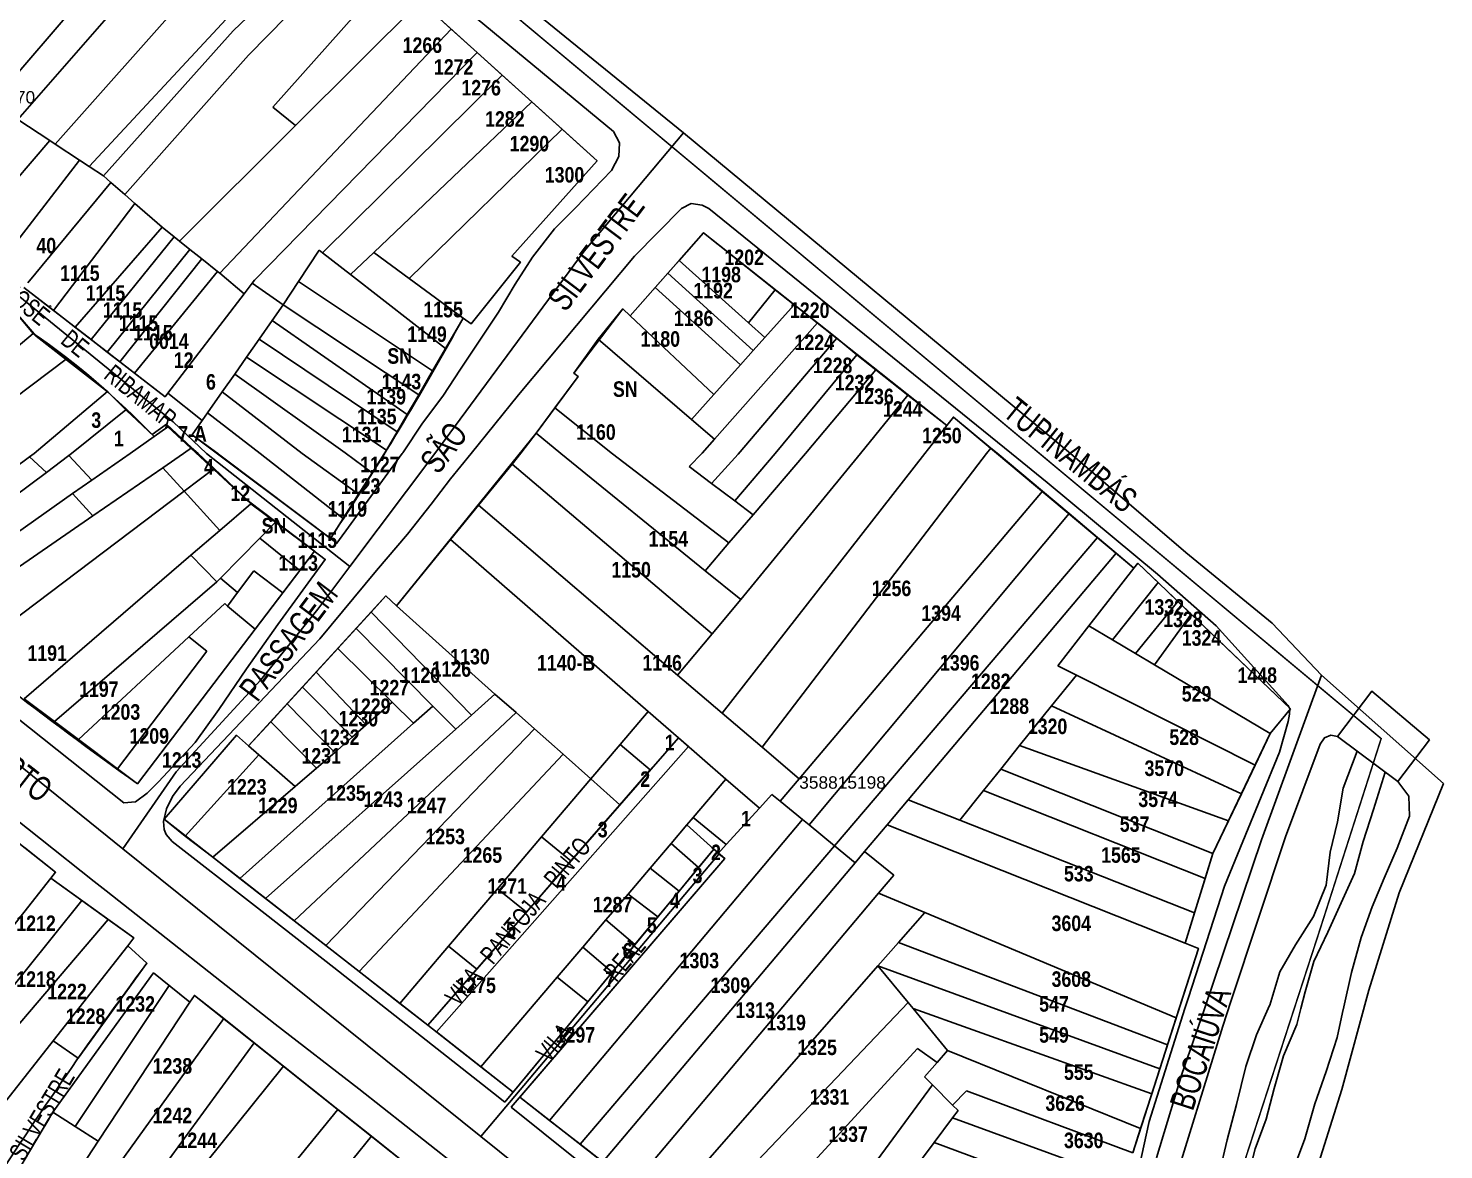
# Model space of a CAD drawing. Extents: x 199665 to 201826, y 4836581 to 4838476.
# Drawn here: x 201597.4 to 201825.7, y 4837481.7 to 4837662.5 of the extents above; entities that cross this region are included whole.
import ezdxf
from ezdxf.enums import TextEntityAlignment as Align

# ---------------------------------------------------------------- set-up
doc = ezdxf.new("R2010")
doc.units = 0
doc.header["$LTSCALE"] = 1.5
doc.header["$MEASUREMENT"] = 0
for name, color, linetype in [('CD-MALHA-LOTES', 40, 'CONTINUOUS'), ('CD_TXT_QUADRA', 7, 'CONTINUOUS'), ('HD-CANAIS', 7, 'CONTINUOUS'), ('LM-LIM-SETOR-FISCAL', 7, 'CONTINUOUS'), ('RU-QUADRAS', 6, 'CONTINUOUS'), ('SV-EIXO-RUA-N-PAV', 6, 'CONTINUOUS'), ('SV-EIXO-RUA-PAV', 20, 'CONTINUOUS'), ('SV-PONTE-BUEIRO', 249, 'CONTINUOUS'), ('SV-RUA-NAO-PAV-S-GUIA-C-GUIA', 7, 'CONTINUOUS'), ('SV-RUA-PAVIM-S-GUIA-C-GUIA', 7, 'CONTINUOUS'), ('SV-TXT-RUA-N-PAV-S-GUIA-C-GUIA', 7, 'CONTINUOUS'), ('SV-TXT-RUA-PAV-S-GUIA-C-GUIA', 7, 'CONTINUOUS'), ('Th_NmrPort', 1, 'CONTINUOUS')]:
    doc.layers.add(name, color=color, linetype=linetype)
doc.styles.add('3588-15-2D_TXT$0$ARIAL', font='ARIAL.TTF')
doc.styles.add('ARIAL', font='ARIAL.TTF')
doc.styles.add('MONOTXT', font='ARIAL.TTF', dxfattribs={"height": 0.2})
doc.styles.get("Standard").update_dxf_attribs({"font": 'swisscbo.ttf'})
doc.linetypes.add('Limite', pattern='A,20,-3,[130,ltypeshp.shx,S=6.35,R=0,X=0,Y=0],-3,20', length=46)

msp = doc.modelspace()

# ---------------------------------------------------------------- linework, layer by layer
at = {"layer": 'CD-MALHA-LOTES', "linetype": 'Continuous'}
for p, q in [((201628.44, 4837693.44), (201591.55, 4837650.55)), ((201632.31, 4837689.68), (201595.66, 4837647.78)), ((201637.66, 4837684.24), (201601.67, 4837643.83)), ((201630.4, 4837662.09), (201643.91, 4837674.97)), ((201646.75, 4837672.3), (201632.89, 4837658.19)), ((201636.82, 4837649.77), (201655.85, 4837671.19)), ((201660.62, 4837666.88), (201640.47, 4837646.81)), ((201665.58, 4837662.39), (201660.62, 4837666.88)), ((201629.29, 4837663.96), (201607.17, 4837640.22)), ((201609.47, 4837638.69), (201630.4, 4837662.09)), ((201628.23, 4837623.02), (201665.58, 4837662.39)), ((201665.58, 4837662.39), (201669.77, 4837658.6)), ((201669.77, 4837658.6), (201633.87, 4837621.89)), ((201669.77, 4837658.6), (201673.8, 4837654.96)), ((201632.89, 4837658.19), (201612.91, 4837635.68)), ((201673.8, 4837654.96), (201644.83, 4837626.31)), ((201673.8, 4837654.96), (201678.57, 4837650.64)), ((201640.47, 4837646.81), (201636.82, 4837649.77)), ((201653.08, 4837626.36), (201678.57, 4837650.64)), ((201678.57, 4837650.64), (201683.45, 4837646.23)), ((201600.82, 4837644.39), (201595.66, 4837647.78)), ((201621.77, 4837628.18), (201640.47, 4837646.81)), ((201683.45, 4837646.23), (201658.78, 4837622.18)), ((201683.45, 4837646.23), (201689.11, 4837641.11)), ((201587.6, 4837629), (201600.82, 4837644.39)), ((201601.67, 4837643.83), (201600.82, 4837644.39)), ((201601.67, 4837643.83), (201605.62, 4837641.24)), ((201605.62, 4837641.24), (201592.97, 4837624.85)), ((201607.17, 4837640.22), (201605.62, 4837641.24)), ((201689.11, 4837641.11), (201675.37, 4837625.78)), ((201607.17, 4837640.22), (201609.47, 4837638.69)), ((201610.67, 4837637.64), (201609.47, 4837638.69)), ((201610.67, 4837637.64), (201597.31, 4837621.49)), ((201612.91, 4837635.68), (201610.67, 4837637.64)), ((201601.45, 4837616.98), (201614.55, 4837634.25)), ((201612.91, 4837635.68), (201614.55, 4837634.25)), ((201614.55, 4837634.25), (201618.95, 4837630.42)), ((201618.95, 4837630.42), (201604.91, 4837614.31)), ((201618.95, 4837630.42), (201620.91, 4837628.87)), ((201702.35, 4837625.08), (201706.29, 4837629.55)), ((201706.29, 4837629.55), (201717.85, 4837620.35)), ((201620.91, 4837628.87), (201607.5, 4837612.31)), ((201610.08, 4837610.31), (201623.44, 4837626.84)), ((201620.91, 4837628.87), (201621.77, 4837628.18)), ((201621.77, 4837628.18), (201623.44, 4837626.84)), ((201623.44, 4837626.84), (201625.35, 4837625.32)), ((201644.27, 4837626.75), (201640.95, 4837621.68)), ((201644.83, 4837626.31), (201644.27, 4837626.75)), ((201625.35, 4837625.32), (201612.12, 4837608.73)), ((201625.35, 4837625.32), (201627.9, 4837623.29)), ((201649.34, 4837622.79), (201644.83, 4837626.31)), ((201653.08, 4837626.36), (201649.34, 4837622.79)), ((201658.78, 4837622.18), (201653.08, 4837626.36)), ((201676.73, 4837624.78), (201668.78, 4837614.84)), ((201675.37, 4837625.78), (201676.73, 4837624.78)), ((201700.54, 4837623.04), (201702.35, 4837625.08)), ((201713.52, 4837615.04), (201702.35, 4837625.08)), ((201627.9, 4837623.29), (201614.5, 4837606.89)), ((201628.23, 4837623.02), (201627.9, 4837623.29)), ((201632.17, 4837619.67), (201628.23, 4837623.02)), ((201664.63, 4837610.87), (201649.34, 4837622.79)), ((201658.78, 4837622.18), (201667.49, 4837615.79)), ((201698.5, 4837620.72), (201700.54, 4837623.04)), ((201700.54, 4837623.04), (201714.29, 4837610.54)), ((201601.45, 4837616.98), (201596.65, 4837620.69)), ((201633.49, 4837621.39), (201632.17, 4837619.67)), ((201633.87, 4837621.89), (201633.49, 4837621.39)), ((201638.47, 4837617.89), (201633.49, 4837621.39)), ((201638.47, 4837617.89), (201640.95, 4837621.68)), ((201640.95, 4837621.68), (201662.56, 4837607.29)), ((201694.45, 4837616.15), (201698.5, 4837620.72)), ((201698.5, 4837620.72), (201712.22, 4837608.22)), ((201717.85, 4837620.35), (201713.52, 4837615.04)), ((201717.85, 4837620.35), (201720.9, 4837617.92)), ((201594.1, 4837618.11), (201598.15, 4837613.31)), ((201632.17, 4837619.67), (201619.89, 4837603.7)), ((201636.71, 4837615.38), (201638.47, 4837617.89)), ((201638.47, 4837617.89), (201660.35, 4837603.4)), ((201720.9, 4837617.92), (201716.18, 4837612.64)), ((201720.9, 4837617.92), (201724.64, 4837615.03)), ((201604.91, 4837614.31), (201601.45, 4837616.98)), ((201634.62, 4837612.4), (201636.71, 4837615.38)), ((201636.71, 4837615.38), (201658.49, 4837600.22)), ((201667.49, 4837615.79), (201664.63, 4837610.87)), ((201668.78, 4837614.84), (201667.49, 4837615.79)), ((201689.29, 4837612.38), (201693.26, 4837617.27)), ((201693.26, 4837617.27), (201694.45, 4837616.15)), ((201694.45, 4837616.15), (201707.95, 4837603.45)), ((201598.15, 4837613.31), (201590.87, 4837607.19)), ((201598.15, 4837613.31), (201603.48, 4837609.14)), ((201607.5, 4837612.31), (201604.91, 4837614.31)), ((201708.03, 4837596.26), (201724.64, 4837615.03)), ((201716.18, 4837612.64), (201713.52, 4837615.04)), ((201724.64, 4837615.03), (201727.8, 4837612.52)), ((201610.08, 4837610.31), (201607.5, 4837612.31)), ((201632.58, 4837609.5), (201634.62, 4837612.4)), ((201634.62, 4837612.4), (201656.85, 4837597.42)), ((201662.56, 4837607.29), (201664.63, 4837610.87)), ((201685.35, 4837606.92), (201689.29, 4837612.38)), ((201704.35, 4837599.43), (201689.29, 4837612.38)), ((201727.8, 4837612.52), (201711.84, 4837593.86)), ((201716.18, 4837612.64), (201714.29, 4837610.54)), ((201727.8, 4837612.52), (201731.02, 4837609.86)), ((201603.48, 4837609.14), (201583.25, 4837593.93)), ((201603.48, 4837609.14), (201610.11, 4837603.94)), ((201612.12, 4837608.73), (201610.08, 4837610.31)), ((201614.5, 4837606.89), (201612.12, 4837608.73)), ((201632.58, 4837609.5), (201630.65, 4837606.76)), ((201655.14, 4837594.49), (201632.58, 4837609.5)), ((201714.29, 4837610.54), (201712.22, 4837608.22)), ((201731.02, 4837609.86), (201717.81, 4837593.93)), ((201731.02, 4837609.86), (201734.08, 4837607.43)), ((201614.5, 4837606.89), (201619.42, 4837603.09)), ((201630.65, 4837606.76), (201628.62, 4837603.87)), ((201630.65, 4837606.76), (201648.48, 4837594.03)), ((201662.56, 4837607.29), (201660.35, 4837603.4)), ((201682.28, 4837601.29), (201686.08, 4837606.36)), ((201686.08, 4837606.36), (201685.35, 4837606.92)), ((201712.22, 4837608.22), (201707.95, 4837603.45)), ((201734.08, 4837607.43), (201722.75, 4837593.97)), ((201734.08, 4837607.43), (201739.24, 4837603.33)), ((201610.11, 4837603.94), (201598.29, 4837593.93)), ((201610.11, 4837603.94), (201613.09, 4837601.01)), ((201628.62, 4837603.87), (201626.25, 4837600.5)), ((201628.62, 4837603.87), (201641.54, 4837593.93)), ((201619.42, 4837603.09), (201619.89, 4837603.7)), ((201619.89, 4837603.7), (201625.39, 4837599.27)), ((201660.35, 4837603.4), (201658.49, 4837600.22)), ((201707.95, 4837603.45), (201704.35, 4837599.43)), ((201739.24, 4837603.33), (201731.61, 4837593.93)), ((201739.24, 4837603.33), (201745.5, 4837598.48)), ((201613.09, 4837601.01), (201604.33, 4837593.93)), ((201613.09, 4837601.01), (201617.65, 4837596.66)), ((201625.39, 4837599.27), (201623.77, 4837596.96)), ((201626.25, 4837600.5), (201625.39, 4837599.27)), ((201626.25, 4837600.5), (201634.77, 4837593.95)), ((201658.49, 4837600.22), (201656.85, 4837597.42)), ((201679.29, 4837597.21), (201682.28, 4837601.29)), ((201682.28, 4837601.29), (201691.61, 4837593.88)), ((201704.35, 4837599.43), (201708.03, 4837596.26)), ((201745.5, 4837598.48), (201746.6, 4837599.82)), ((201746.6, 4837599.82), (201752.65, 4837594.82)), ((201617.65, 4837596.66), (201619.89, 4837598.26)), ((201619.89, 4837598.26), (201623.7, 4837594.87)), ((201623.77, 4837596.96), (201628.02, 4837593.86)), ((201656.85, 4837597.42), (201655.14, 4837594.49)), ((201676.8, 4837593.98), (201679.29, 4837597.21)), ((201679.29, 4837597.21), (201683.27, 4837593.93)), ((201745.5, 4837598.48), (201742, 4837593.92)), ((201617.65, 4837596.66), (201613.81, 4837593.93)), ((201623.7, 4837594.87), (201622.37, 4837593.93)), ((201623.7, 4837594.87), (201624.75, 4837593.94)), ((201708.03, 4837596.26), (201706.04, 4837594.01)), ((201752.65, 4837594.82), (201751.95, 4837593.92)), ((201752.65, 4837594.82), (201753.62, 4837594.02)), ((201597.56, 4837593.42), (201571.76, 4837574.15)), ((201597.56, 4837593.42), (201598.29, 4837593.93)), ((201600.27, 4837590.88), (201597.56, 4837593.42)), ((201603.89, 4837593.6), (201600.27, 4837590.88)), ((201603.89, 4837593.6), (201604.33, 4837593.93)), ((201607.59, 4837589.62), (201603.89, 4837593.6)), ((201607.59, 4837589.62), (201613.81, 4837593.93)), ((201622.37, 4837593.93), (201619.04, 4837591.63)), ((201627.33, 4837591.5), (201624.75, 4837593.94)), ((201628.02, 4837593.86), (201646.1, 4837580.25)), ((201648.14, 4837583.48), (201634.77, 4837593.95)), ((201641.54, 4837593.93), (201650.63, 4837587.4)), ((201652.83, 4837590.83), (201648.48, 4837594.03)), ((201654.78, 4837593.87), (201652.83, 4837590.83)), ((201654.78, 4837593.87), (201655.14, 4837594.49)), ((201676.8, 4837593.98), (201675.42, 4837592.25)), ((201683.27, 4837593.93), (201706.54, 4837575.05)), ((201710.38, 4837579.53), (201691.61, 4837593.88)), ((201703.96, 4837591.84), (201706.04, 4837594.01)), ((201707.56, 4837589.13), (201711.84, 4837593.86)), ((201742, 4837593.92), (201709.28, 4837552.1)), ((201711.31, 4837586.31), (201717.81, 4837593.93)), ((201712.27, 4837570.43), (201731.61, 4837593.93)), ((201714.28, 4837584.08), (201722.75, 4837593.97)), ((201751.95, 4837593.92), (201715.73, 4837546.6)), ((201760.97, 4837587.86), (201753.62, 4837594.02)), ((201574.55, 4837571.72), (201600.27, 4837590.88)), ((201619.04, 4837591.63), (201607.75, 4837583.87)), ((201622.51, 4837587.87), (201619.04, 4837591.63)), ((201627.33, 4837591.5), (201622.51, 4837587.87)), ((201633.27, 4837585.85), (201627.33, 4837591.5)), ((201652.83, 4837590.83), (201650.63, 4837587.4)), ((201675.42, 4837592.25), (201669.98, 4837585.6)), ((201707.65, 4837564.88), (201675.42, 4837592.25)), ((201707.56, 4837589.13), (201703.96, 4837591.84)), ((201587.43, 4837561.37), (201622.51, 4837587.87)), ((201604.49, 4837587.48), (201607.59, 4837589.62)), ((201628.26, 4837581.55), (201622.51, 4837587.87)), ((201711.31, 4837586.31), (201707.56, 4837589.13)), ((201760.97, 4837587.86), (201721.72, 4837541.5)), ((201765.24, 4837584.26), (201760.97, 4837587.86)), ((201604.49, 4837587.48), (201578.08, 4837568.85)), ((201607.75, 4837583.87), (201604.49, 4837587.48)), ((201628.26, 4837581.55), (201633.27, 4837585.85)), ((201637.27, 4837582.91), (201633.27, 4837585.85)), ((201648.14, 4837583.48), (201650.63, 4837587.4)), ((201669.98, 4837585.6), (201665.47, 4837580.07)), ((201669.98, 4837585.6), (201702.1, 4837558.22)), ((201714.28, 4837584.08), (201711.31, 4837586.31)), ((201581.69, 4837565.95), (201607.75, 4837583.87)), ((201646.1, 4837580.25), (201648.14, 4837583.48)), ((201710.38, 4837579.53), (201714.28, 4837584.08)), ((201723.31, 4837534.05), (201765.24, 4837584.26)), ((201769.83, 4837580.39), (201765.24, 4837584.26)), ((201623.58, 4837577.54), (201628.26, 4837581.55)), ((201634.72, 4837580.3), (201637.27, 4837582.91)), ((201643.51, 4837578.2), (201637.27, 4837582.91)), ((201628.34, 4837573.82), (201634.72, 4837580.3)), ((201641.16, 4837575.1), (201634.72, 4837580.3)), ((201665.47, 4837580.07), (201656.76, 4837569.4)), ((201665.47, 4837580.07), (201697.37, 4837552.34)), ((201706.54, 4837575.05), (201710.38, 4837579.53)), ((201727.4, 4837530.68), (201769.83, 4837580.39)), ((201772.83, 4837577.86), (201769.83, 4837580.39)), ((201596.7, 4837554.39), (201623.58, 4837577.54)), ((201623.58, 4837577.54), (201627.76, 4837573.26)), ((201641.16, 4837575.1), (201643.51, 4837578.2)), ((201772.83, 4837577.86), (201739.31, 4837538.13)), ((201775.7, 4837575.44), (201772.83, 4837577.86)), ((201631.13, 4837571.54), (201633.72, 4837575.01)), ((201638.41, 4837571.5), (201633.72, 4837575.01)), ((201638.41, 4837571.5), (201641.16, 4837575.1)), ((201706.54, 4837575.05), (201712.27, 4837570.43)), ((201768.45, 4837566.15), (201775.7, 4837575.44)), ((201776.34, 4837576.26), (201775.7, 4837575.44)), ((201779.61, 4837573.14), (201776.34, 4837576.26)), ((201601.58, 4837550.73), (201627.76, 4837573.26)), ((201627.76, 4837573.26), (201628.34, 4837573.82)), ((201631.13, 4837571.54), (201628.34, 4837573.82)), ((201772.25, 4837563.9), (201779.61, 4837573.14)), ((201782.8, 4837570.1), (201779.61, 4837573.14)), ((201629.04, 4837569.74), (201623.27, 4837564.37)), ((201629.04, 4837569.74), (201629.5, 4837569.35)), ((201629.5, 4837569.35), (201631.13, 4837571.54)), ((201633.93, 4837565.61), (201638.41, 4837571.5)), ((201655.02, 4837570.97), (201652.64, 4837568.37)), ((201656.76, 4837569.4), (201655.02, 4837570.97)), ((201707.65, 4837564.88), (201712.27, 4837570.43)), ((201775.96, 4837561.69), (201782.8, 4837570.1)), ((201784.96, 4837568.03), (201782.8, 4837570.1)), ((201629.5, 4837569.35), (201633.93, 4837565.61)), ((201652.64, 4837568.37), (201650.23, 4837565.73)), ((201668.85, 4837551.78), (201652.64, 4837568.37)), ((201672.59, 4837555.12), (201656.76, 4837569.4)), ((201784.96, 4837568.03), (201779, 4837559.89)), ((201800.95, 4837552.77), (201784.96, 4837568.03)), ((201614.95, 4837540.7), (201633.93, 4837565.61)), ((201650.23, 4837565.73), (201647.27, 4837562.5)), ((201650.23, 4837565.73), (201662.63, 4837553.23)), ((201763.42, 4837559.71), (201768.45, 4837566.15)), ((201768.45, 4837566.15), (201772.25, 4837563.9)), ((201623.27, 4837564.37), (201605.46, 4837547.82)), ((201626.15, 4837562.08), (201623.27, 4837564.37)), ((201702.1, 4837558.22), (201707.65, 4837564.88)), ((201772.25, 4837563.9), (201775.96, 4837561.69)), ((201611.74, 4837543.11), (201626.15, 4837562.08)), ((201647.27, 4837562.5), (201643.8, 4837558.71)), ((201656.06, 4837553.85), (201647.27, 4837562.5)), ((201775.96, 4837561.69), (201779, 4837559.89)), ((201643.8, 4837558.71), (201641.59, 4837556.29)), ((201643.8, 4837558.71), (201651.87, 4837550.18)), ((201709.28, 4837552.1), (201702.1, 4837558.22)), ((201762.42, 4837553.24), (201766.42, 4837558.2)), ((201766.42, 4837558.2), (201763.42, 4837559.71)), ((201795.26, 4837543.7), (201766.42, 4837558.2)), ((201779, 4837559.89), (201797.7, 4837548.8)), ((201641.59, 4837556.29), (201639.12, 4837553.59)), ((201641.59, 4837556.29), (201649.6, 4837548.2)), ((201596.7, 4837554.39), (201601.58, 4837550.73)), ((201639.12, 4837553.59), (201636.47, 4837550.69)), ((201639.12, 4837553.59), (201646.8, 4837545.75)), ((201656.06, 4837553.85), (201651.87, 4837550.18)), ((201659.52, 4837550.45), (201656.06, 4837553.85)), ((201672.59, 4837555.12), (201668.85, 4837551.78)), ((201672.59, 4837555.12), (201676.04, 4837552.21)), ((201676.04, 4837552.21), (201640.25, 4837518.6)), ((201659.52, 4837550.45), (201662.63, 4837553.23)), ((201662.63, 4837553.23), (201666.31, 4837549.51)), ((201666.31, 4837549.51), (201668.85, 4837551.78)), ((201676.04, 4837552.21), (201679.04, 4837549.53)), ((201692.83, 4837547.02), (201697.37, 4837552.34)), ((201697.37, 4837552.34), (201702.22, 4837548.12)), ((201715.73, 4837546.6), (201709.28, 4837552.1)), ((201757.27, 4837546.84), (201762.42, 4837553.24)), ((201762.42, 4837553.24), (201793.04, 4837539.07)), ((201797.7, 4837548.8), (201800.95, 4837552.77)), ((201601.58, 4837550.73), (201605.46, 4837547.82)), ((201659.52, 4837550.45), (201631.47, 4837525.41)), ((201636.47, 4837550.69), (201632.89, 4837546.8)), ((201635.63, 4837522.21), (201666.31, 4837549.51)), ((201636.47, 4837550.69), (201643.87, 4837543.19)), ((201645.34, 4837514.62), (201679.04, 4837549.53)), ((201649.6, 4837548.2), (201651.87, 4837550.18)), ((201679.04, 4837549.53), (201683.64, 4837545.44)), ((201605.46, 4837547.82), (201611.74, 4837543.11)), ((201630.94, 4837548.51), (201619.25, 4837535)), ((201632.89, 4837546.8), (201630.94, 4837548.51)), ((201632.89, 4837546.8), (201634.52, 4837545.38)), ((201646.8, 4837545.75), (201649.6, 4837548.2)), ((201688.1, 4837541.47), (201692.83, 4837547.02)), ((201697.69, 4837542.92), (201692.83, 4837547.02)), ((201697.69, 4837542.92), (201702.22, 4837548.12)), ((201702.22, 4837548.12), (201709.88, 4837541.46)), ((201754.24, 4837543.07), (201757.27, 4837546.84)), ((201757.27, 4837546.84), (201790.95, 4837534.7)), ((201795.26, 4837543.7), (201797.7, 4837548.8)), ((201622.67, 4837532.27), (201634.52, 4837545.38)), ((201640.41, 4837540.23), (201634.52, 4837545.38)), ((201643.87, 4837543.19), (201646.8, 4837545.75)), ((201683.64, 4837545.44), (201650.74, 4837510.4)), ((201683.64, 4837545.44), (201688.1, 4837541.47)), ((201721.72, 4837541.5), (201715.73, 4837546.6)), ((201611.74, 4837543.11), (201614.95, 4837540.7)), ((201640.41, 4837540.23), (201643.87, 4837543.19)), ((201692.77, 4837537.28), (201697.69, 4837542.92)), ((201751.46, 4837539.61), (201754.24, 4837543.07)), ((201754.24, 4837543.07), (201788.43, 4837529.43)), ((201793.04, 4837539.07), (201795.26, 4837543.7)), ((201627.14, 4837528.84), (201640.41, 4837540.23)), ((201680.15, 4837532.14), (201688.1, 4837541.47)), ((201688.1, 4837541.47), (201692.77, 4837537.28)), ((201709.88, 4837541.46), (201704.61, 4837535.27)), ((201709.88, 4837541.46), (201715.29, 4837536.75)), ((201718.65, 4837537.88), (201721.72, 4837541.5)), ((201715.29, 4837536.75), (201717.32, 4837538.97)), ((201717.32, 4837538.97), (201718.65, 4837537.88)), ((201718.65, 4837537.88), (201722.26, 4837534.91)), ((201739.31, 4837538.13), (201735.89, 4837534.07)), ((201739.31, 4837538.13), (201747.62, 4837534.84)), ((201747.62, 4837534.84), (201751.46, 4837539.61)), ((201751.46, 4837539.61), (201787.19, 4837525.41)), ((201790.95, 4837534.7), (201793.04, 4837539.07)), ((201684.9, 4837528.25), (201692.77, 4837537.28)), ((201709.94, 4837530.89), (201715.29, 4837536.75)), ((201619.25, 4837535), (201622.67, 4837532.27)), ((201722.26, 4837534.91), (201681.44, 4837486.42)), ((201703.6, 4837534.09), (201701.04, 4837531.08)), ((201704.61, 4837535.27), (201703.6, 4837534.09)), ((201707.92, 4837530.16), (201703.6, 4837534.09)), ((201704.61, 4837535.27), (201709.94, 4837530.89)), ((201722.26, 4837534.91), (201723.31, 4837534.05)), ((201723.31, 4837534.05), (201727.4, 4837530.68)), ((201735.89, 4837534.07), (201732.24, 4837529.75)), ((201735.89, 4837534.07), (201783.97, 4837514.98)), ((201747.62, 4837534.84), (201785.48, 4837519.87)), ((201788.43, 4837529.43), (201790.95, 4837534.7)), ((201622.67, 4837532.27), (201627.14, 4837528.84)), ((201673.04, 4837523.78), (201680.15, 4837532.14)), ((201684.9, 4837528.25), (201680.15, 4837532.14)), ((201701.04, 4837531.08), (201697.65, 4837527.09)), ((201701.04, 4837531.08), (201705.47, 4837527.19)), ((201709.94, 4837530.89), (201708.63, 4837529.46)), ((201601.76, 4837526.44), (201596.73, 4837530.41)), ((201627.14, 4837528.84), (201631.47, 4837525.41)), ((201709.72, 4837528.64), (201676.66, 4837490.16)), ((201727.4, 4837530.68), (201686.36, 4837482.58)), ((201705.47, 4837527.19), (201707.92, 4837530.16)), ((201708.63, 4837529.46), (201709.72, 4837528.64)), ((201727.4, 4837530.68), (201730.72, 4837527.95)), ((201732.24, 4837529.75), (201730.72, 4837527.95)), ((201732.24, 4837529.75), (201736.97, 4837525.94)), ((201787.19, 4837525.41), (201788.43, 4837529.43)), ((201600.98, 4837525.45), (201601.76, 4837526.44)), ((201677.71, 4837520), (201684.9, 4837528.25)), ((201730.72, 4837527.95), (201690.03, 4837479.71)), ((201697.65, 4837527.09), (201694.1, 4837522.92)), ((201697.65, 4837527.09), (201702.34, 4837523.4)), ((201702.34, 4837523.4), (201705.47, 4837527.19)), ((201600.98, 4837525.45), (201586.74, 4837507.43)), ((201605.97, 4837521.88), (201600.98, 4837525.45)), ((201631.47, 4837525.41), (201635.63, 4837522.21)), ((201734.53, 4837523.03), (201736.97, 4837525.94)), ((201785.48, 4837519.87), (201787.19, 4837525.41)), ((201583.88, 4837494.38), (201605.97, 4837521.88)), ((201610.25, 4837518.82), (201605.97, 4837521.88)), ((201635.63, 4837522.21), (201640.25, 4837518.6)), ((201665.15, 4837514.53), (201673.04, 4837523.78)), ((201677.71, 4837520), (201673.04, 4837523.78)), ((201694.1, 4837522.92), (201690.53, 4837518.73)), ((201694.1, 4837522.92), (201698.89, 4837519.22)), ((201734.53, 4837523.03), (201694.84, 4837475.96)), ((201698.89, 4837519.22), (201702.34, 4837523.4)), ((201741.96, 4837519.92), (201734.53, 4837523.03)), ((201669.7, 4837510.81), (201677.71, 4837520)), ((201741.96, 4837519.92), (201737.74, 4837515.11)), ((201782.5, 4837502.95), (201741.96, 4837519.92)), ((201783.97, 4837514.98), (201785.48, 4837519.87)), ((201610.25, 4837518.82), (201587.59, 4837492.25)), ((201614.4, 4837515.85), (201610.25, 4837518.82)), ((201640.25, 4837518.6), (201645.34, 4837514.62)), ((201690.53, 4837518.73), (201686.82, 4837514.37)), ((201690.53, 4837518.73), (201695.21, 4837514.76)), ((201695.21, 4837514.76), (201698.89, 4837519.22)), ((201613.4, 4837514.57), (201614.4, 4837515.85)), ((201691.53, 4837510.31), (201695.21, 4837514.76)), ((201734.42, 4837511.32), (201737.74, 4837515.11)), ((201781.11, 4837498.61), (201737.74, 4837515.11)), ((201786.1, 4837514.14), (201783.97, 4837514.98)), ((201601.36, 4837499.24), (201613.4, 4837514.57)), ((201616.49, 4837511.76), (201613.4, 4837514.57)), ((201645.34, 4837514.62), (201650.74, 4837510.4)), ((201657.27, 4837505.29), (201665.15, 4837514.53)), ((201669.7, 4837510.81), (201665.15, 4837514.53)), ((201686.82, 4837514.37), (201682.68, 4837509.51)), ((201686.82, 4837514.37), (201691.53, 4837510.31)), ((201782.5, 4837502.95), (201786.1, 4837514.14)), ((201605.4, 4837496.43), (201616.49, 4837511.76)), ((201650.74, 4837510.4), (201657.27, 4837505.29)), ((201661.81, 4837501.75), (201669.7, 4837510.81)), ((201687.6, 4837505.54), (201691.53, 4837510.31)), ((201699.93, 4837471.98), (201734.42, 4837511.32)), ((201739.29, 4837505.42), (201734.42, 4837511.32)), ((201779.87, 4837494.74), (201734.42, 4837511.32)), ((201617.57, 4837510.19), (201601.31, 4837487.72)), ((201604.93, 4837485.42), (201620.08, 4837508.18)), ((201620.08, 4837508.18), (201617.57, 4837510.19)), ((201623.43, 4837505.48), (201620.08, 4837508.18)), ((201682.68, 4837509.51), (201670.38, 4837495.06)), ((201682.68, 4837509.51), (201687.6, 4837505.54)), ((201624.15, 4837506.57), (201623.43, 4837505.48)), ((201628.91, 4837502.83), (201624.15, 4837506.57)), ((201608.63, 4837483.06), (201623.43, 4837505.48)), ((201657.27, 4837505.29), (201661.81, 4837501.75)), ((201675.59, 4837490.99), (201687.6, 4837505.54)), ((201739.29, 4837505.42), (201704.24, 4837468.62)), ((201740.07, 4837504.47), (201739.29, 4837505.42)), ((201745.66, 4837497.69), (201740.07, 4837504.47)), ((201740.07, 4837504.47), (201778.57, 4837490.7)), ((201628.91, 4837502.83), (201602.46, 4837466.21)), ((201633.81, 4837498.9), (201628.91, 4837502.83)), ((201670.38, 4837495.06), (201661.81, 4837501.75)), ((201781.11, 4837498.61), (201782.5, 4837502.95)), ((201593.28, 4837488.99), (201601.36, 4837499.24)), ((201601.36, 4837499.24), (201605.4, 4837496.43)), ((201607.27, 4837462.68), (201633.81, 4837498.9)), ((201638.52, 4837495.14), (201633.81, 4837498.9)), ((201708.48, 4837462.91), (201740.81, 4837497.99)), ((201743.96, 4837495.75), (201740.81, 4837497.99)), ((201743.96, 4837495.75), (201745.66, 4837497.69)), ((201776.76, 4837485.09), (201745.66, 4837497.69)), ((201779.87, 4837494.74), (201781.11, 4837498.61)), ((201610.47, 4837460.33), (201638.52, 4837495.14)), ((201647.28, 4837488.17), (201638.52, 4837495.14)), ((201670.38, 4837495.06), (201675.59, 4837490.99)), ((201741.94, 4837493.45), (201743.96, 4837495.75)), ((201778.57, 4837490.7), (201779.87, 4837494.74)), ((201716.36, 4837455.8), (201743.24, 4837492.13)), ((201743.24, 4837492.13), (201741.94, 4837493.45)), ((201743.24, 4837492.13), (201746.45, 4837488.88)), ((201676.66, 4837490.16), (201681.44, 4837486.42)), ((201746.45, 4837488.88), (201748.72, 4837491.18)), ((201748.72, 4837491.18), (201775.52, 4837481.21)), ((201776.76, 4837485.09), (201778.57, 4837490.7)), ((201601.31, 4837487.72), (201604.93, 4837485.42)), ((201611.04, 4837443.74), (201647.28, 4837488.17)), ((201652.7, 4837483.85), (201647.28, 4837488.17)), ((201746.45, 4837488.88), (201747.33, 4837487.99)), ((201746.46, 4837486.82), (201747.33, 4837487.99)), ((201604.93, 4837485.42), (201608.63, 4837483.06)), ((201681.44, 4837486.42), (201686.36, 4837482.58)), ((201743.49, 4837482.84), (201746.46, 4837486.82)), ((201775.04, 4837476.41), (201746.46, 4837486.82)), ((201775.52, 4837481.21), (201776.76, 4837485.09)), ((201608.63, 4837483.06), (201599.12, 4837468.66)), ((201616.69, 4837439.39), (201652.7, 4837483.85)), ((201657.27, 4837480.22), (201652.7, 4837483.85)), ((201740.49, 4837478.81), (201743.49, 4837482.84)), ((201773.41, 4837471.8), (201743.49, 4837482.84)), ((201686.36, 4837482.58), (201690.03, 4837479.71))]:
    msp.add_line(p, q, dxfattribs=at)
at = {"layer": 'HD-CANAIS'}
for points in [[(201811.72, 4837545.93), (201809.44, 4837539.98), (201808.52, 4837534.54), (201807.37, 4837529.65), (201806.69, 4837524.37), (201804.65, 4837519.3), (201801.75, 4837514.75), (201799.24, 4837510.37), (201797.61, 4837505.01), (201797.59, 4837504.96), (201795.47, 4837500.19), (201793.78, 4837495.13), (201792.23, 4837488.97), (201790.76, 4837483.26), (201789.53, 4837478.02)], [(201816.25, 4837542.54), (201814.35, 4837536.52), (201812.66, 4837531.41), (201811.28, 4837526.21), (201809.13, 4837521.48), (201806.98, 4837516.76), (201804.73, 4837512.03), (201803.34, 4837507.13), (201802.64, 4837504.46), (201801.96, 4837501.88), (201799.82, 4837496.81), (201798.34, 4837491.56), (201797.05, 4837486.61), (201795.25, 4837481.85), (201793.96, 4837476.75)]]:
    msp.add_lwpolyline(points, dxfattribs=at)
at = {"layer": 'LM-LIM-SETOR-FISCAL', "linetype": 'Limite', "ltscale": 0.1, "const_width": 0.25}
msp.add_lwpolyline([(201746.7, 4837344.82), (201756.31, 4837372.75), (201773.51, 4837423.95), (201782.94, 4837447.2), (201805.85, 4837517.61), (201815.59, 4837547.98), (201579.65, 4837744.79), (201506.91, 4837804.48), (201315.19, 4837961.05)], dxfattribs=at)
at = {"layer": 'RU-QUADRAS', "color": 6, "linetype": 'Continuous'}
for points in [[(201584.48, 4837727.39), (201613.07, 4837703.84), (201615.15, 4837706.36), (201645.39, 4837676.38), (201643.91, 4837674.97), (201646.75, 4837672.3), (201650.45, 4837676.07), (201689.11, 4837641.11), (201675.37, 4837625.78), (201676.73, 4837624.78), (201668.78, 4837614.84), (201667.49, 4837615.79, -0.02097), (201646.1, 4837580.25), (201623.77, 4837596.96), (201625.39, 4837599.27), (201619.89, 4837603.7), (201619.42, 4837603.09), (201596.65, 4837620.69)], [(201594.1, 4837618.11), (201598.15, 4837613.31, -0.051692), (201617.65, 4837596.66), (201619.89, 4837598.26), (201633.27, 4837585.85), (201643.51, 4837578.2), (201614.95, 4837540.7, -0.019985), (201571.76, 4837574.15)], [(201589.34, 4837536.23), (201601.76, 4837526.44), (201600.98, 4837525.45), (201614.4, 4837515.85), (201613.4, 4837514.57), (201616.49, 4837511.76, 0.017529), (201589.53, 4837472.79)]]:
    msp.add_lwpolyline(points, format="xyb", dxfattribs=at)
for points in [[(201704.24, 4837468.62), (201676.66, 4837490.16), (201709.72, 4837528.64), (201707.92, 4837530.16), (201675.59, 4837490.99), (201663.18, 4837500.7), (201703.83, 4837546.72), (201702.22, 4837548.12), (201661.81, 4837501.75), (201619.25, 4837535), (201630.94, 4837548.51), (201632.89, 4837546.8), (201655.02, 4837570.97), (201656.76, 4837569.41), (201679.29, 4837597.21), (201686.08, 4837606.36), (201685.35, 4837606.92), (201693.26, 4837617.27), (201694.45, 4837616.15), (201706.29, 4837629.55), (201745.5, 4837598.48), (201746.6, 4837599.82), (201775.7, 4837575.44), (201776.34, 4837576.26), (201800.95, 4837552.77), (201797.7, 4837548.8), (201788.43, 4837529.43), (201783.97, 4837514.98), (201786.1, 4837514.14), (201775.52, 4837481.21)], [(201592.03, 4837472.15), (201601.31, 4837487.72), (201617.57, 4837510.19), (201623.43, 4837505.48), (201624.15, 4837506.57), (201661.64, 4837476.74), (201663.12, 4837478.5), (201666.4, 4837475.98), (201664.54, 4837473.76), (201686.06, 4837456.78), (201686.65, 4837457.47), (201691.46, 4837454.5), (201703.25, 4837444.08), (201704.93, 4837446.03), (201715.41, 4837437.55), (201713.88, 4837435.91), (201717.94, 4837432.54), (201680.19, 4837390.95), (201627.72, 4837328.13)]]:
    msp.add_lwpolyline(points, dxfattribs=at)
at = {"layer": 'SV-EIXO-RUA-N-PAV'}
for p, q in [((201703.06, 4837645.64), (201687.04, 4837626.59)), ((201687.04, 4837626.59), (201662.95, 4837593.93))]:
    msp.add_line(p, q, dxfattribs=at)
for points in [[(201582.09, 4837631.16), (201594.55, 4837620.37), (201620.7, 4837599.05), (201626.1, 4837593.93)], [(201612.62, 4837530.19), (201621.23, 4837542.61), (201634.86, 4837557.44), (201644.08, 4837568.86), (201649.23, 4837575.71), (201662.95, 4837593.93)], [(201626.1, 4837593.93), (201649.23, 4837575.71)]]:
    msp.add_lwpolyline(points, dxfattribs=at)
at = {"layer": 'SV-EIXO-RUA-PAV'}
for p, q in [((201765.46, 4837593.92), (201784.09, 4837577.99)), ((201784.09, 4837577.99), (201797.99, 4837566.61)), ((201797.99, 4837566.61), (201805.99, 4837558.19)), ((201805.99, 4837558.19), (201796.3, 4837531.64)), ((201805.99, 4837558.19), (201825.67, 4837540.72)), ((201594.13, 4837545.14), (201612.62, 4837530.19)), ((201825.67, 4837540.72), (201818.51, 4837523.1)), ((201796.3, 4837531.64), (201787.04, 4837504.26)), ((201612.62, 4837530.19), (201670.37, 4837483.84)), ((201818.51, 4837523.1), (201813.6, 4837507.43)), ((201813.6, 4837507.43), (201809.26, 4837491.39)), ((201787.04, 4837504.26), (201783.44, 4837493.89)), ((201783.44, 4837493.89), (201779.37, 4837480.39)), ((201809.26, 4837491.39), (201801.92, 4837468.14)), ((201670.37, 4837483.84), (201726.1, 4837439.12))]:
    msp.add_line(p, q, dxfattribs=at)
for points in [[(201159.2, 4838089.84), (201163.85, 4838085.97), (201174.55, 4838076.89), (201184.61, 4838068.39), (201223.82, 4838035.29), (201343.74, 4837939.61), (201395.67, 4837896.65), (201463.63, 4837841.81), (201584.12, 4837742.18), (201703.06, 4837645.64), (201765.46, 4837593.92)], [(201708.76, 4837529.36), (201670.37, 4837483.84)]]:
    msp.add_lwpolyline(points, dxfattribs=at)
at = {"layer": 'SV-PONTE-BUEIRO'}
msp.add_lwpolyline([(201818.25, 4837541.04), (201808.53, 4837548.32), (201814.09, 4837555.65), (201823.38, 4837547.76)], close=True, dxfattribs=at)
at = {"layer": 'SV-RUA-NAO-PAV-S-GUIA-C-GUIA'}
for points in [[(201692.74, 4837644.04), (201692.61, 4837641.84), (201691.43, 4837639.6), (201685.63, 4837633.56), (201682.24, 4837630.16), (201678.69, 4837625.59), (201675.88, 4837621.25), (201673.22, 4837616.71), (201669.98, 4837611.91), (201667.07, 4837607.56), (201664.21, 4837603.17), (201660.95, 4837598.81), (201657.75, 4837594.06), (201657.66, 4837593.93)], [(201702.72, 4837633.47), (201695.17, 4837625.78), (201676.44, 4837603.38), (201668.79, 4837593.93)], [(201596.65, 4837620.69), (201601.29, 4837617.11), (201605.01, 4837614.23), (201607.59, 4837612.24), (201610.11, 4837610.29), (201612.15, 4837608.71), (201614.5, 4837606.89), (201619.42, 4837603.09), (201619.89, 4837603.7), (201625.39, 4837599.27), (201623.77, 4837596.96), (201627.93, 4837593.93)], [(201624.49, 4837594.18), (201619.66, 4837598.65), (201617.34, 4837597.02), (201613.22, 4837600.88), (201610.3, 4837603.79), (201603.5, 4837609.04), (201598.62, 4837612.84), (201594.1, 4837618.11)], [(201624.75, 4837593.94), (201627.33, 4837591.5), (201632.89, 4837586.25), (201637.27, 4837582.91), (201645.26, 4837576.88), (201637.62, 4837566.38), (201632.55, 4837559.21), (201628.09, 4837552.65), (201624.26, 4837547.33), (201618.38, 4837541.02), (201616.53, 4837539.16), (201614.67, 4837537.8), (201612.78, 4837537.61)], [(201619.19, 4837534.6), (201619.63, 4837536.65), (201620.61, 4837538.62), (201621.88, 4837540.3), (201644.37, 4837564.05), (201653.51, 4837575.06), (201658.5, 4837580.96), (201662.32, 4837585.77), (201665.48, 4837589.84), (201668.79, 4837593.93)], [(201628.02, 4837593.86), (201647.14, 4837579.47), (201657.66, 4837593.93)]]:
    msp.add_lwpolyline(points, dxfattribs=at)
at = {"layer": 'SV-RUA-PAVIM-S-GUIA-C-GUIA'}
for points in [[(201692.74, 4837644.04), (201691.74, 4837645.87), (201660.79, 4837671.49), (201606.18, 4837715.95), (201587.21, 4837731.72), (201585.35, 4837732.59), (201583.49, 4837731.97), (201581.9, 4837730.1), (201542.37, 4837681.48), (201502.58, 4837632.06), (201500.94, 4837630), (201500.5, 4837628.09), (201501.41, 4837626.26), (201502.84, 4837625.14), (201513.16, 4837616.64), (201541.8, 4837593.93)], [(201702.72, 4837633.47), (201704.28, 4837634.23), (201706.04, 4837634.01), (201707.16, 4837633.45), (201755.94, 4837593.92)], [(201541.8, 4837593.93), (201575.73, 4837567.01), (201612.78, 4837537.61)], [(201755.95, 4837593.92), (201761.72, 4837589.25), (201779.52, 4837574.5), (201788.98, 4837566.17), (201800.59, 4837553.31), (201800.84, 4837552.79), (201800.78, 4837551.91), (201800.57, 4837550.71), (201799.17, 4837545.78), (201790.29, 4837524.2), (201784.52, 4837506.24), (201783.94, 4837504.45), (201778.17, 4837486.24), (201775.03, 4837471.97), (201774.24, 4837463.74), (201773.97, 4837457.63), (201773.94, 4837452.19), (201774.05, 4837446.69)], [(201808.53, 4837548.32), (201807.46, 4837548.54), (201806.47, 4837548.12), (201805.77, 4837547.06), (201800.15, 4837532.14), (201791.34, 4837505.57), (201790.03, 4837501.63), (201781.51, 4837473.97), (201779.12, 4837465.83), (201777.91, 4837459.89), (201777.93, 4837458.17), (201778.25, 4837452.97), (201777.57, 4837447.89)], [(201818.25, 4837541.04), (201820.06, 4837538.71), (201820.16, 4837535.45), (201818.18, 4837530.33), (201816.09, 4837525.46), (201814.14, 4837520.84), (201812.34, 4837515.93), (201810.78, 4837510.27), (201809.56, 4837504.72), (201809.35, 4837503.8), (201808.47, 4837499.78), (201806.69, 4837494.31), (201804.91, 4837489.1), (201803.29, 4837483.44), (201801.13, 4837477.71), (201799.37, 4837472.5), (201795.58, 4837458.36), (201791.37, 4837444.69), (201786.12, 4837428.88), (201781.52, 4837419.21), (201778.94, 4837414.4), (201774.35, 4837414.87)], [(201590.6, 4837538.68), (201607.99, 4837524.95), (201609.94, 4837523.41), (201637.19, 4837501.92), (201650.65, 4837491.49), (201669.76, 4837476.47), (201683.1, 4837465.88), (201700.92, 4837451.48), (201712.14, 4837442.92), (201721.57, 4837435.13)], [(201633.83, 4837521.06), (201620.59, 4837531.37), (201619.61, 4837532.49), (201619.26, 4837533.33), (201619.19, 4837534.6)], [(201675.26, 4837488.53), (201709.72, 4837528.64), (201708.63, 4837529.46), (201707.92, 4837530.16), (201705.47, 4837527.19), (201702.34, 4837523.4), (201698.89, 4837519.22), (201695.21, 4837514.76), (201691.53, 4837510.31), (201687.6, 4837505.54), (201674.23, 4837489.35)], [(201633.83, 4837521.06), (201646.65, 4837511.07), (201672.42, 4837490.8), (201674.23, 4837489.35)], [(201675.26, 4837488.53), (201701.33, 4837467.66), (201725.57, 4837447.96), (201741.67, 4837435.58), (201757.43, 4837423.16), (201759.56, 4837421.98), (201760.81, 4837421.96)]]:
    msp.add_lwpolyline(points, dxfattribs=at)

# ---------------------------------------------------------------- texts
at = {"layer": 'CD_TXT_QUADRA', "color": 7, "linetype": 'Continuous', "style": 'MONOTXT'}
for s, p in [('358812370', (201584.48, 4837650.38)), ('358815198', (201721.71, 4837539.9))]:
    msp.add_text(s, height=2, dxfattribs=at).set_placement(p)
at = {"layer": 'SV-TXT-RUA-N-PAV-S-GUIA-C-GUIA', "width": 0.7}
for s, height, rotation, style, p in [('SILVESTRE', 4, 53, 'ARIAL', (201684.04, 4837616.61)), ('VL.  JOSÉ     DE      RIBAMAR', 3, 321, 'ARIAL', (201588.58, 4837623.01)), ('SÃO', 4, 53, 'ARIAL', (201663.5, 4837590.42)), ('PASSAGEM', 4, 53, 'ARIAL', (201634.31, 4837553.7)), ('VILA   PANTOJA   PINTO', 3, 50, '3588-15-2D_TXT$0$ARIAL', (201666.65, 4837504.63)), ('VILA             REAL', 3, 50, '3588-15-2D_TXT$0$ARIAL', (201681.32, 4837495.58)), ('SILVESTRE', 3, 58.9567, '3588-15-2D_TXT$0$ARIAL', (201596.65, 4837479.65))]:
    msp.add_text(s, height=height, rotation=rotation, dxfattribs=dict(at, style=style)).set_placement(p)
at = {"layer": 'SV-TXT-RUA-PAV-S-GUIA-C-GUIA', "style": 'ARIAL', "width": 0.7}
for s, rotation, p in [('TUPINAMBÁS', 321, (201754.35, 4837600.18)), ('ROBERTO', 322, (201583.95, 4837549.35)), ('BOCAIÚVA', 72, (201785.21, 4837487.8))]:
    msp.add_text(s, height=4, rotation=rotation, dxfattribs=at).set_placement(p)
at = {"layer": 'Th_NmrPort', "color": 1}
for s, p in [('1266', (201657.74, 4837659.78)), ('1272', (201662.79, 4837656.27)), ('1276', (201667.22, 4837652.92)), ('1282', (201671.04, 4837647.88)), ('1290', (201675.01, 4837643.91)), ('1300', (201680.67, 4837638.88)), ('40', (201598.67, 4837627.46)), ('1202', (201709.65, 4837625.58)), ('1115', (201602.49, 4837623.03)), ('1198', (201705.94, 4837622.8)), ('1115', (201606.62, 4837619.83)), ('1192', (201704.64, 4837620.2)), ('1115', (201609.37, 4837617.08)), ('1155', (201661.09, 4837617.15)), ('1220', (201720.22, 4837617.05)), ('1115', (201611.96, 4837614.95)), ('1186', (201701.49, 4837615.75)), ('1115', (201614.26, 4837613.42)), ('0014', (201616.85, 4837612.05)), ('1149', (201658.49, 4837613.18)), ('1180', (201696.12, 4837612.41)), ('1224', (201720.96, 4837611.86)), ('SN', (201655.28, 4837609.67)), ('12', (201620.83, 4837609)), ('1228', (201723.92, 4837608.15)), ('6', (201626.02, 4837605.49)), ('1143', (201654.36, 4837605.55)), ('1232', (201727.45, 4837605.37)), ('1139', (201651.92, 4837603.11)), ('SN', (201691.67, 4837604.33)), ('1236', (201730.6, 4837603.15)), ('1244', (201735.23, 4837601.11)), ('3', (201607.52, 4837599.33)), ('1135', (201650.39, 4837599.91)), ('1', (201611.15, 4837596.36)), ('7-A', (201621.54, 4837597.13)), ('1131', (201647.94, 4837597.01)), ('1160', (201685.74, 4837597.4)), ('1250', (201741.54, 4837596.84)), ('4', (201625.7, 4837591.79)), ('1127', (201650.88, 4837592.18)), ('12', (201629.96, 4837587.53)), ('1123', (201647.78, 4837588.69)), ('1119', (201645.65, 4837585.01)), ('SN', (201635, 4837582.3)), ('1115', (201640.81, 4837579.97)), ('1154', (201697.42, 4837580.2)), ('1113', (201637.71, 4837576.29)), ('1150', (201691.42, 4837575.2)), ('1256', (201733.42, 4837572.2)), ('1332', (201777.42, 4837569.2)), ('1394', (201741.42, 4837568.2)), ('1328', (201780.42, 4837567.2)), ('1324', (201783.42, 4837564.2)), ('1191', (201597.22, 4837561.76)), ('1126', (201662.42, 4837559.2)), ('1130', (201665.42, 4837561.2)), ('1140-B', (201679.42, 4837560.2)), ('1146', (201696.42, 4837560.2)), ('1396', (201744.42, 4837560.2)), ('1120', (201657.42, 4837558.2)), ('1282', (201749.42, 4837557.2)), ('1448', (201792.42, 4837558.2)), ('1197', (201605.55, 4837555.95)), ('1227', (201652.42, 4837556.2)), ('529', (201783.42, 4837555.2)), ('1229', (201649.42, 4837553.2)), ('1288', (201752.42, 4837553.2)), ('1203', (201609.04, 4837552.27)), ('1230', (201647.42, 4837551.2)), ('1209', (201613.69, 4837548.4)), ('1232', (201644.42, 4837548.2)), ('1320', (201758.59, 4837549.95)), ('528', (201781.42, 4837548.2)), ('1', (201700.02, 4837547.34)), ('1213', (201618.92, 4837544.52)), ('1231', (201641.42, 4837545.2)), ('3570', (201777.42, 4837543.2)), ('2', (201696.07, 4837541.44)), ('1223', (201629.42, 4837540.2)), ('1235', (201645.42, 4837539.2)), ('1229', (201634.42, 4837537.2)), ('1243', (201651.42, 4837538.2)), ('1247', (201658.42, 4837537.2)), ('3574', (201776.42, 4837538.2)), ('1', (201712.33, 4837535.08)), ('537', (201773.42, 4837534.2)), ('1253', (201661.42, 4837532.2)), ('3', (201689.21, 4837533.31)), ('2', (201707.48, 4837529.63)), ('1265', (201667.42, 4837529.2)), ('1565', (201770.42, 4837529.2)), ('3', (201704.52, 4837525.94)), ('533', (201764.42, 4837526.2)), ('1271', (201671.42, 4837524.2)), ('4', (201682.51, 4837524.73)), ('1287', (201688.42, 4837521.2)), ('4', (201700.87, 4837521.88)), ('1212', (201595.42, 4837518.2)), ('3604', (201762.42, 4837518.2)), ('5', (201674.42, 4837517.2)), ('5', (201697.14, 4837517.89)), ('6', (201693.22, 4837513.77)), ('1303', (201702.42, 4837512.2)), ('1218', (201595.42, 4837509.2)), ('7', (201690.42, 4837509.2)), ('3608', (201762.42, 4837509.2)), ('1222', (201600.42, 4837507.2)), ('1275', (201666.42, 4837508.2)), ('1309', (201707.42, 4837508.2)), ('1232', (201611.42, 4837505.2)), ('547', (201760.42, 4837505.2)), ('1228', (201603.42, 4837503.2)), ('1313', (201711.42, 4837504.2)), ('1319', (201716.42, 4837502.2)), ('1297', (201682.42, 4837500.2)), ('549', (201760.42, 4837500.2)), ('1325', (201721.42, 4837498.2)), ('1238', (201617.42, 4837495.2)), ('555', (201764.42, 4837494.2)), ('1331', (201723.42, 4837490.2)), ('3626', (201761.42, 4837489.2)), ('1242', (201617.42, 4837487.2)), ('1337', (201726.42, 4837484.2)), ('1244', (201621.42, 4837483.2)), ('3630', (201764.42, 4837483.2))]:
    msp.add_text(s, height=2.5, dxfattribs=at).set_placement(p, align=Align.MIDDLE_LEFT)

doc.saveas('drawing.dxf')
